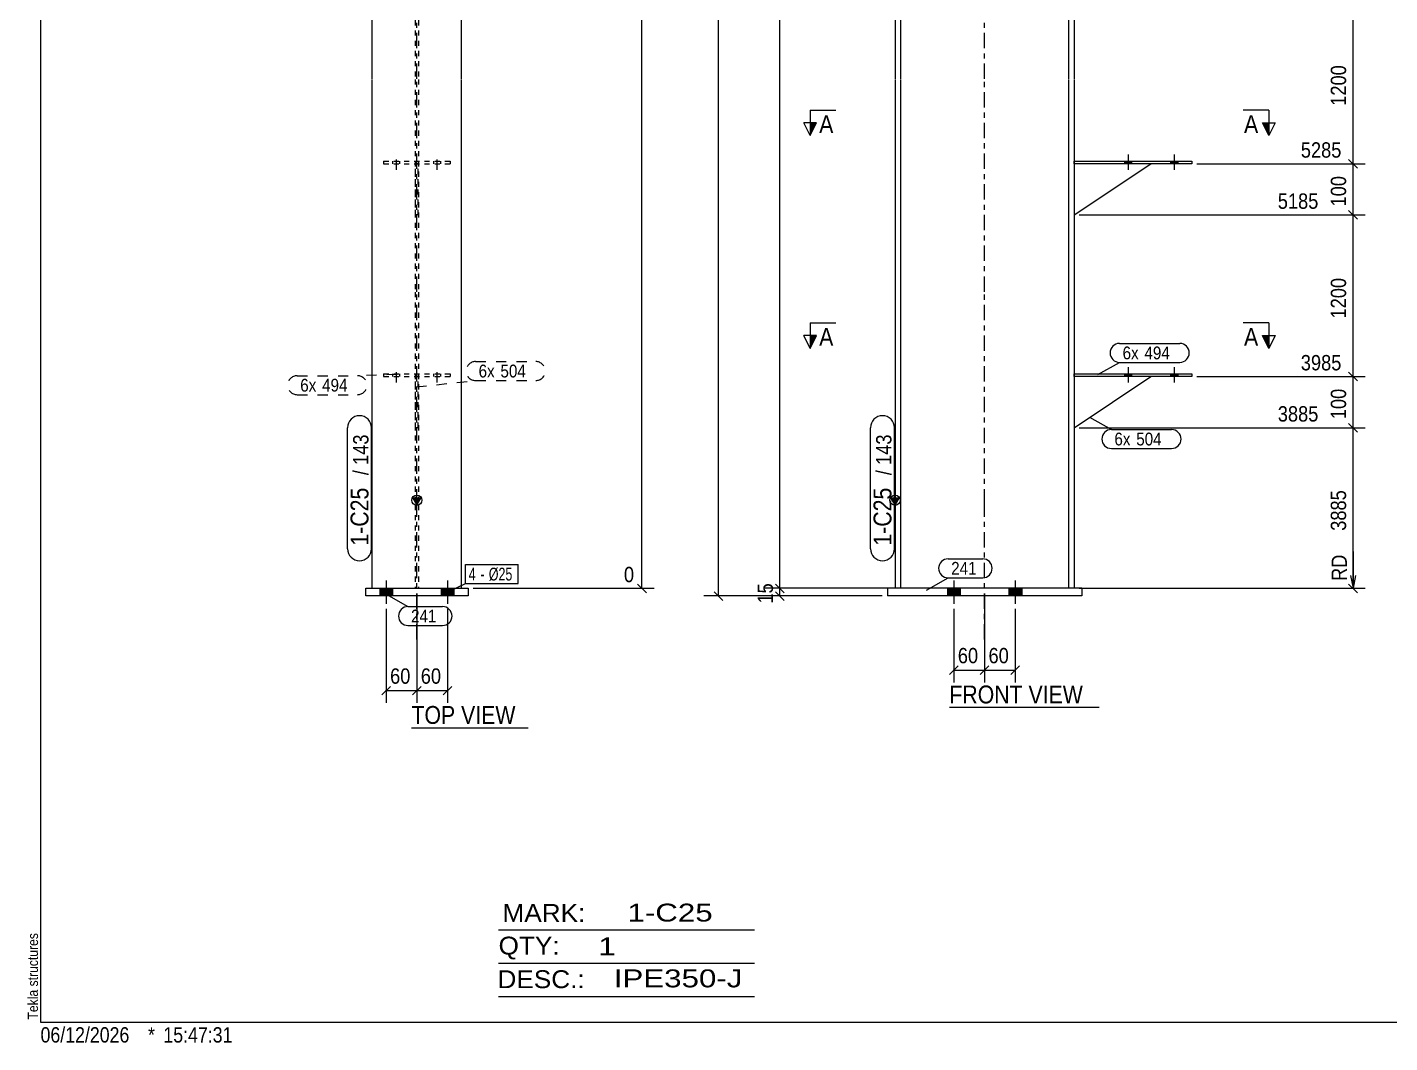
# Model space of a CAD drawing. Header units: millimetres. Extents: x 2 to 579, y 1 to 405.
# Drawn here: x 2.4 to 268.7, y 1 to 199.4 of the extents above; entities that cross this region are included whole.
import ezdxf

# ---------------------------------------------------------------- set-up
doc = ezdxf.new("R2010")
doc.units = ezdxf.units.MM
for name, pattern in [('XKITLINE00', [0]), ('XKITLINE01', [4, 1, -1, 1, -1]), ('XKITLINE02', [4, 2, -2]), ('XKITLINE03', [6, 3, -1, 1, -1])]:
    doc.linetypes.add(name, pattern=pattern)
for name, color, linetype, lineweight in [('Bolt', 3, 'Continuous', 0), ('BoltMark', 7, 'Continuous', 0), ('Dimensions', 7, 'Continuous', 0), ('DrawingSheet', 5, 'Continuous', 0), ('OtherObjectType', 7, 'Continuous', 0), ('Part', 2, 'Continuous', 0), ('PartMark', 7, 'Continuous', 0), ('Section', 6, 'Continuous', 0)]:
    doc.layers.add(name, color=color, linetype=linetype, lineweight=lineweight)
doc.styles.add('ARIAL', font='ARIAL.TTF')
doc.styles.add('ARIAL_NARROW', font='ARIALN.TTF')

# ---------------------------------------------------------------- blocks, each defined once
blk = doc.blocks.new('*A3')
at = {"layer": 'Bolt'}
for points in [[(184.73, 89.78), (184.73, 88.28), (182.23, 88.28), (182.23, 89.78)], [(184.73, 89.78), (184.73, 88.28), (182.23, 88.28), (182.23, 89.78)], [(196.73, 89.78), (196.73, 88.28), (194.23, 88.28), (194.23, 89.78)], [(196.73, 89.78), (196.73, 88.28), (194.23, 88.28), (194.23, 89.78)]]:
    blk.add_hatch(color=3, dxfattribs=at).paths.add_polyline_path(points, flags=17)
at = {"layer": 'Bolt', "color": 3, "linetype": 'XKITLINE00', "lineweight": 0}
for p, q in [((183.48, 91.28), (183.48, 86.78)), ((183.48, 91.28), (183.48, 86.78)), ((195.48, 91.28), (195.48, 86.78)), ((195.48, 91.28), (195.48, 86.78)), ((182.23, 89.78), (182.23, 88.28)), ((182.23, 89.78), (182.23, 88.28)), ((184.73, 89.78), (184.73, 88.28)), ((184.73, 89.78), (184.73, 88.28)), ((194.23, 89.78), (194.23, 88.28)), ((194.23, 89.78), (194.23, 88.28)), ((196.73, 89.78), (196.73, 88.28)), ((196.73, 89.78), (196.73, 88.28))]:
    blk.add_line(p, q, dxfattribs=at)
blk = doc.blocks.new('*A4')
at = {"layer": 'Bolt'}
for points in [[(218.28, 131.68), (218.28, 131.18), (216.88, 131.18), (216.88, 131.68)], [(218.28, 131.68), (218.28, 131.18), (216.88, 131.18), (216.88, 131.68)], [(227.28, 131.68), (227.28, 131.18), (225.88, 131.18), (225.88, 131.68)], [(227.28, 131.68), (227.28, 131.18), (225.88, 131.18), (225.88, 131.68)]]:
    blk.add_hatch(color=3, dxfattribs=at).paths.add_polyline_path(points, flags=17)
at = {"layer": 'Bolt', "color": 3, "linetype": 'XKITLINE00', "lineweight": 0}
for p, q in [((216.88, 131.18), (216.88, 131.68)), ((216.88, 131.18), (216.88, 131.68)), ((217.58, 130.02), (217.58, 133.02)), ((217.58, 130.02), (217.58, 133.02)), ((218.28, 131.18), (218.28, 131.68)), ((218.28, 131.18), (218.28, 131.68)), ((225.88, 131.18), (225.88, 131.68)), ((225.88, 131.18), (225.88, 131.68)), ((226.58, 130.02), (226.58, 133.02)), ((226.58, 130.02), (226.58, 133.02)), ((227.28, 131.18), (227.28, 131.68)), ((227.28, 131.18), (227.28, 131.68))]:
    blk.add_line(p, q, dxfattribs=at)
blk = doc.blocks.new('*A5')
at = {"layer": 'Bolt'}
for points in [[(218.28, 173.26), (218.28, 172.76), (216.88, 172.76), (216.88, 173.26)], [(218.28, 173.26), (218.28, 172.76), (216.88, 172.76), (216.88, 173.26)], [(227.28, 173.26), (227.28, 172.76), (225.88, 172.76), (225.88, 173.26)], [(227.28, 173.26), (227.28, 172.76), (225.88, 172.76), (225.88, 173.26)]]:
    blk.add_hatch(color=3, dxfattribs=at).paths.add_polyline_path(points, flags=17)
at = {"layer": 'Bolt', "color": 3, "linetype": 'XKITLINE00', "lineweight": 0}
for p, q in [((216.88, 172.76), (216.88, 173.26)), ((216.88, 172.76), (216.88, 173.26)), ((217.58, 171.6), (217.58, 174.6)), ((217.58, 171.6), (217.58, 174.6)), ((218.28, 172.76), (218.28, 173.26)), ((218.28, 172.76), (218.28, 173.26)), ((225.88, 172.76), (225.88, 173.26)), ((225.88, 172.76), (225.88, 173.26)), ((226.58, 171.6), (226.58, 174.6)), ((226.58, 171.6), (226.58, 174.6)), ((227.28, 172.76), (227.28, 173.26)), ((227.28, 172.76), (227.28, 173.26))]:
    blk.add_line(p, q, dxfattribs=at)
blk = doc.blocks.new('*A10')
at = {"layer": 'Part'}
blk.add_hatch(color=2, dxfattribs=at).paths.add_polyline_path([(171.18, 107.49), (172.78, 107.49), (171.98, 106.09)], flags=17)
at = {"layer": 'Part', "color": 7, "linetype": 'XKITLINE03', "lineweight": 0}
for p, q in [((189.48, 314.08), (189.48, 374.34)), ((189.48, 272.5), (189.48, 313.98)), ((189.48, 230.92), (189.48, 272.4)), ((189.48, 189.34), (189.48, 230.82)), ((189.48, 147.76), (189.48, 189.24)), ((189.48, 106.18), (189.48, 147.66)), ((189.48, 79.78), (189.48, 106.08))]:
    blk.add_line(p, q, dxfattribs=at)
at = {"layer": 'Part', "color": 7, "linetype": 'XKITLINE01', "lineweight": 0}
for p, q in [((171.98, 365.26), (171.98, 363.29)), ((171.98, 365.26), (173.08, 365.26)), ((173.08, 365.26), (173.08, 363.29)), ((205.88, 365.26), (205.88, 363.29)), ((205.88, 365.26), (206.98, 365.26)), ((206.98, 365.26), (206.98, 363.29)), ((171.98, 363.41), (173.08, 363.41)), ((173.08, 364.37), (205.88, 364.37)), ((173.08, 364.3), (205.88, 364.3)), ((205.88, 363.41), (206.98, 363.41)), ((206.98, 89.78), (171.98, 89.78))]:
    blk.add_line(p, q, dxfattribs=at)
at = {"layer": 'Part', "color": 2, "linetype": 'XKITLINE00', "lineweight": 0}
for p, q in [((171.98, 363.29), (171.98, 314.08)), ((173.08, 363.29), (173.08, 314.08)), ((205.88, 363.29), (205.88, 314.08)), ((206.98, 363.29), (206.98, 314.08)), ((171.98, 313.98), (171.98, 272.5)), ((173.08, 313.98), (173.08, 272.5)), ((205.88, 313.98), (205.88, 272.5)), ((206.98, 313.98), (206.98, 272.5)), ((171.98, 272.4), (171.98, 230.92)), ((173.08, 272.4), (173.08, 230.92)), ((205.88, 272.4), (205.88, 230.92)), ((206.98, 272.4), (206.98, 230.92)), ((171.98, 230.82), (171.98, 189.34)), ((173.08, 230.82), (173.08, 189.34)), ((205.88, 230.82), (205.88, 189.34)), ((206.98, 230.82), (206.98, 189.34)), ((171.98, 189.24), (171.98, 147.76)), ((173.08, 189.24), (173.08, 147.76)), ((205.88, 189.24), (205.88, 147.76)), ((206.98, 189.24), (206.98, 147.76)), ((171.98, 147.66), (171.98, 106.18)), ((173.08, 147.66), (173.08, 106.18)), ((205.88, 147.66), (205.88, 106.18)), ((206.98, 147.66), (206.98, 106.18)), ((171.98, 106.09), (171.18, 107.49)), ((171.18, 107.49), (172.78, 107.49)), ((172.78, 107.49), (171.98, 106.09)), ((171.98, 106.08), (171.98, 89.78)), ((173.08, 106.08), (173.08, 89.78)), ((205.88, 106.08), (205.88, 89.78)), ((206.98, 106.08), (206.98, 89.78))]:
    blk.add_line(p, q, dxfattribs=at)
blk.add_circle((171.98, 106.99), 1, dxfattribs=at)
blk = doc.blocks.new('*A12')
at = {"layer": 'Part', "color": 2, "linetype": 'XKITLINE00', "lineweight": 0}
for p, q in [((208.48, 89.78), (170.48, 89.78)), ((170.48, 89.78), (170.48, 88.28)), ((208.48, 88.28), (170.48, 88.28)), ((208.48, 89.78), (208.48, 88.28))]:
    blk.add_line(p, q, dxfattribs=at)
blk = doc.blocks.new('*A13')
at = {"layer": 'Part', "color": 2, "linetype": 'XKITLINE00', "lineweight": 0}
for p, q in [((206.98, 131.68), (229.98, 131.68)), ((229.98, 131.18), (206.98, 131.18)), ((229.98, 131.68), (229.98, 131.18))]:
    blk.add_line(p, q, dxfattribs=at)
at = {"layer": 'Part', "color": 7, "linetype": 'XKITLINE01', "lineweight": 0}
blk.add_line((206.98, 131.18), (206.98, 131.68), dxfattribs=at)
blk = doc.blocks.new('*A14')
at = {"layer": 'Part', "color": 2, "linetype": 'XKITLINE00', "lineweight": 0}
blk.add_line((206.98, 121.18), (221.98, 131.18), dxfattribs=at)
at = {"layer": 'Part', "color": 7, "linetype": 'XKITLINE01', "lineweight": 0}
for p, q in [((206.98, 131.18), (206.98, 121.18)), ((221.98, 131.18), (206.98, 131.18))]:
    blk.add_line(p, q, dxfattribs=at)
blk = doc.blocks.new('*A15')
at = {"layer": 'Part', "color": 2, "linetype": 'XKITLINE00', "lineweight": 0}
blk.add_line((206.98, 162.76), (221.98, 172.76), dxfattribs=at)
at = {"layer": 'Part', "color": 7, "linetype": 'XKITLINE01', "lineweight": 0}
for p, q in [((206.98, 172.76), (206.98, 162.76)), ((221.98, 172.76), (206.98, 172.76))]:
    blk.add_line(p, q, dxfattribs=at)
blk = doc.blocks.new('*A16')
at = {"layer": 'Part', "color": 2, "linetype": 'XKITLINE00', "lineweight": 0}
for p, q in [((206.98, 173.26), (229.98, 173.26)), ((229.98, 173.26), (229.98, 172.76)), ((229.98, 172.76), (206.98, 172.76))]:
    blk.add_line(p, q, dxfattribs=at)
at = {"layer": 'Part', "color": 7, "linetype": 'XKITLINE01', "lineweight": 0}
blk.add_line((206.98, 172.76), (206.98, 173.26), dxfattribs=at)
blk = doc.blocks.new('*A26')
at = {"layer": 'Bolt'}
for points in [[(73.78, 89.78), (73.78, 88.28), (71.28, 88.28), (71.28, 89.78)], [(73.78, 89.78), (73.78, 88.28), (71.28, 88.28), (71.28, 89.78)], [(85.78, 89.78), (85.78, 88.28), (83.28, 88.28), (83.28, 89.78)], [(85.78, 89.78), (85.78, 88.28), (83.28, 88.28), (83.28, 89.78)]]:
    blk.add_hatch(color=3, dxfattribs=at).paths.add_polyline_path(points, flags=17)
at = {"layer": 'Bolt', "color": 3, "linetype": 'XKITLINE00', "lineweight": 0}
for p, q in [((72.53, 91.28), (72.53, 86.78)), ((72.53, 91.28), (72.53, 86.78)), ((84.53, 91.28), (84.53, 86.78)), ((84.53, 91.28), (84.53, 86.78)), ((71.28, 89.78), (71.28, 88.28)), ((71.28, 89.78), (71.28, 88.28)), ((73.78, 89.78), (73.78, 88.28)), ((73.78, 89.78), (73.78, 88.28)), ((83.28, 89.78), (83.28, 88.28)), ((83.28, 89.78), (83.28, 88.28)), ((85.78, 89.78), (85.78, 88.28)), ((85.78, 89.78), (85.78, 88.28))]:
    blk.add_line(p, q, dxfattribs=at)
blk = doc.blocks.new('*A27')
at = {"layer": 'Bolt', "color": 3, "linetype": 'XKITLINE02', "lineweight": 0}
for p, q in [((73.83, 131.18), (73.83, 131.68)), ((73.83, 131.18), (73.83, 131.68)), ((74.53, 130.02), (74.53, 133.02)), ((74.53, 130.02), (74.53, 133.02)), ((75.23, 131.18), (75.23, 131.68)), ((75.23, 131.18), (75.23, 131.68)), ((81.83, 131.18), (81.83, 131.68)), ((81.83, 131.18), (81.83, 131.68)), ((82.53, 130.02), (82.53, 133.02)), ((82.53, 130.02), (82.53, 133.02)), ((83.23, 131.18), (83.23, 131.68)), ((83.23, 131.18), (83.23, 131.68))]:
    blk.add_line(p, q, dxfattribs=at)
blk = doc.blocks.new('*A28')
at = {"layer": 'Bolt', "color": 3, "linetype": 'XKITLINE02', "lineweight": 0}
for p, q in [((73.83, 172.76), (73.83, 173.26)), ((73.83, 172.76), (73.83, 173.26)), ((74.53, 171.6), (74.53, 174.6)), ((74.53, 171.6), (74.53, 174.6)), ((75.23, 172.76), (75.23, 173.26)), ((75.23, 172.76), (75.23, 173.26)), ((81.83, 172.76), (81.83, 173.26)), ((81.83, 172.76), (81.83, 173.26)), ((82.53, 171.6), (82.53, 174.6)), ((82.53, 171.6), (82.53, 174.6)), ((83.23, 172.76), (83.23, 173.26)), ((83.23, 172.76), (83.23, 173.26))]:
    blk.add_line(p, q, dxfattribs=at)
blk = doc.blocks.new('*A33')
at = {"layer": 'Part'}
blk.add_hatch(color=2, dxfattribs=at).paths.add_polyline_path([(77.73, 107.49), (79.33, 107.49), (78.53, 106.09)], flags=17)
at = {"layer": 'Part', "color": 7, "linetype": 'XKITLINE03', "lineweight": 0}
for p, q in [((78.53, 314.08), (78.53, 374.34)), ((78.53, 272.5), (78.53, 313.98)), ((78.53, 230.92), (78.53, 272.4)), ((78.53, 189.34), (78.53, 230.82)), ((78.53, 147.76), (78.53, 189.24)), ((78.53, 106.18), (78.53, 147.66)), ((78.53, 79.78), (78.53, 106.08))]:
    blk.add_line(p, q, dxfattribs=at)
at = {"layer": 'Part', "color": 2, "linetype": 'XKITLINE00', "lineweight": 0}
for p, q in [((69.78, 314.08), (69.78, 365.26)), ((87.28, 314.08), (87.28, 363.41)), ((69.78, 272.5), (69.78, 313.98)), ((87.28, 272.5), (87.28, 313.98)), ((69.78, 230.92), (69.78, 272.4)), ((87.28, 230.92), (87.28, 272.4)), ((69.78, 189.34), (69.78, 230.82)), ((87.28, 189.34), (87.28, 230.82)), ((69.78, 147.76), (69.78, 189.24)), ((87.28, 147.76), (87.28, 189.24)), ((69.78, 106.18), (69.78, 147.66)), ((87.28, 106.18), (87.28, 147.66)), ((78.53, 106.09), (77.73, 107.49)), ((77.73, 107.49), (79.33, 107.49)), ((79.33, 107.49), (78.53, 106.09)), ((69.78, 89.78), (69.78, 106.08)), ((87.28, 89.78), (87.28, 106.08))]:
    blk.add_line(p, q, dxfattribs=at)
at = {"layer": 'Part', "color": 7, "linetype": 'XKITLINE01', "lineweight": 0}
for p, q in [((87.28, 363.41), (69.78, 365.26)), ((78.18, 364.37), (78.18, 314.08)), ((78.88, 364.3), (78.88, 314.08)), ((78.18, 313.98), (78.18, 272.5)), ((78.88, 313.98), (78.88, 272.5)), ((78.18, 272.4), (78.18, 230.92)), ((78.88, 272.4), (78.88, 230.92)), ((78.18, 230.82), (78.18, 189.34)), ((78.88, 230.82), (78.88, 189.34)), ((78.18, 189.24), (78.18, 147.76)), ((78.88, 189.24), (78.88, 147.76)), ((78.18, 147.66), (78.18, 106.18)), ((78.88, 147.66), (78.88, 106.18)), ((78.18, 106.08), (78.18, 89.78)), ((78.88, 106.08), (78.88, 89.78)), ((69.78, 89.78), (87.28, 89.78))]:
    blk.add_line(p, q, dxfattribs=at)
at = {"layer": 'Part', "color": 2, "linetype": 'XKITLINE00', "lineweight": 0}
blk.add_circle((78.53, 106.99), 1, dxfattribs=at)
blk = doc.blocks.new('*A35')
at = {"layer": 'Part', "color": 2, "linetype": 'XKITLINE00', "lineweight": 0}
for p, q in [((68.53, 88.28), (68.53, 89.78)), ((68.53, 89.78), (88.53, 89.78)), ((88.53, 88.28), (68.53, 88.28)), ((88.53, 89.78), (88.53, 88.28))]:
    blk.add_line(p, q, dxfattribs=at)
blk = doc.blocks.new('*A36')
at = {"layer": 'Part', "color": 7, "linetype": 'XKITLINE01', "lineweight": 0}
for p, q in [((72.03, 131.68), (72.03, 131.18)), ((72.03, 131.68), (85.03, 131.68)), ((72.03, 131.18), (85.03, 131.18)), ((85.03, 131.68), (85.03, 131.18))]:
    blk.add_line(p, q, dxfattribs=at)
blk = doc.blocks.new('*A37')
at = {"layer": 'Part', "color": 7, "linetype": 'XKITLINE01', "lineweight": 0}
for p, q in [((78.78, 131.18), (78.28, 131.18)), ((78.28, 121.18), (78.28, 131.18)), ((78.28, 131.18), (78.78, 131.18)), ((78.78, 121.18), (78.78, 131.18)), ((78.78, 121.18), (78.28, 121.18))]:
    blk.add_line(p, q, dxfattribs=at)
blk = doc.blocks.new('*A38')
at = {"layer": 'Part', "color": 7, "linetype": 'XKITLINE01', "lineweight": 0}
for p, q in [((78.78, 172.76), (78.28, 172.76)), ((78.28, 162.76), (78.28, 172.76)), ((78.28, 172.76), (78.78, 172.76)), ((78.78, 162.76), (78.78, 172.76)), ((78.78, 162.76), (78.28, 162.76))]:
    blk.add_line(p, q, dxfattribs=at)
blk = doc.blocks.new('*A39')
at = {"layer": 'Part', "color": 7, "linetype": 'XKITLINE01', "lineweight": 0}
for p, q in [((72.03, 173.26), (72.03, 172.76)), ((72.03, 173.26), (85.03, 173.26)), ((85.03, 173.26), (85.03, 172.76)), ((72.03, 172.76), (85.03, 172.76))]:
    blk.add_line(p, q, dxfattribs=at)
blk = doc.blocks.new('*A52')
at = {"layer": 'DrawingSheet', "color": 5, "linetype": 'XKITLINE00', "lineweight": 0}
for p, q in [((5, 405), (5, 5)), ((5, 5), (579, 5))]:
    blk.add_line(p, q, dxfattribs=at)
at = {"layer": 'DrawingSheet', "color": 5, "style": 'ARIAL', "width": 0.85}
blk.add_text('Tekla structures', height=2, rotation=90, dxfattribs=at).set_placement((4.5, 5.5))
blk = doc.blocks.new('*A56')
at = {"layer": 'OtherObjectType', "color": 6, "linetype": 'XKITLINE00', "lineweight": 0}
for p, q in [((94.5, 23), (144.5, 23)), ((94.5, 16.5), (144.5, 16.5)), ((94.5, 10), (144.5, 10))]:
    blk.add_line(p, q, dxfattribs=at)
at = {"layer": 'OtherObjectType', "color": 6, "style": 'ARIAL_NARROW'}
for s, width, p in [('MARK:', 1.275, (95.27, 24.58)), ('1-C25', 1.525501, (119.69, 24.65)), ('QTY:', 1.275, (94.5, 18.19)), ('1', 1.525501, (113.99, 18.05)), ('DESC.:', 1.275, (94.29, 11.63)), ('IPE350-J', 1.525501, (117, 11.79))]:
    blk.add_text(s, height=3.5, dxfattribs=dict(at, width=width)).set_placement(p)
blk = doc.blocks.new('*A59')
at = {"layer": 'OtherObjectType', "color": 7, "style": 'ARIAL_NARROW', "width": 1.008832}
for s, p in [('06/12/2026', (4.99, 1)), ('*', (26, 1)), ('15:47:31', (29, 1))]:
    blk.add_text(s, height=3, dxfattribs=at).set_placement(p)
blk = doc.blocks.new('*A60')
at = {"layer": 'Dimensions', "color": 7, "linetype": 'XKITLINE00', "lineweight": 0}
for p, q in [((169.73, 366.58), (134.63, 366.58)), ((136.63, 367.43), (138.33, 365.73)), ((137.48, 88.28), (137.48, 366.58)), ((169.48, 88.28), (134.63, 88.28)), ((136.63, 89.12), (138.33, 87.43))]:
    blk.add_line(p, q, dxfattribs=at)
at = {"layer": 'Dimensions', "color": 3}
for p in [(137.48, 366.58), (137.48, 88.28)]:
    blk.add_point(p, dxfattribs=at)
at = {"layer": 'Dimensions', "color": 3, "style": 'ARIAL', "width": 0.85}
blk.add_text('10775', height=3, rotation=90.0002, dxfattribs=at).set_placement((136.13, 221.86))
blk = doc.blocks.new('*A61')
at = {"layer": 'Dimensions', "color": 7, "linetype": 'XKITLINE00', "lineweight": 0}
for p, q in [((148.63, 90.62), (150.33, 88.93)), ((170.98, 89.78), (146.63, 89.78)), ((169.48, 88.28), (146.63, 88.28)), ((148.63, 89.12), (150.33, 87.43)), ((149.48, 88.28), (149.48, 89.78))]:
    blk.add_line(p, q, dxfattribs=at)
at = {"layer": 'Dimensions', "color": 3}
for p in [(149.48, 89.78), (149.48, 88.28)]:
    blk.add_point(p, dxfattribs=at)
at = {"layer": 'Dimensions', "color": 3, "style": 'ARIAL', "width": 0.85}
blk.add_text('15', height=3, rotation=90.0002, dxfattribs=at).set_placement((148.13, 86.8))
blk = doc.blocks.new('*A62')
at = {"layer": 'Dimensions', "color": 7, "linetype": 'XKITLINE00', "lineweight": 0}
for p, q in [((260.63, 205.18), (262.33, 203.49)), ((207.98, 204.34), (263.88, 204.34)), ((261.48, 172.76), (261.48, 204.34)), ((260.63, 173.6), (262.33, 171.91)), ((230.98, 172.76), (263.88, 172.76))]:
    blk.add_line(p, q, dxfattribs=at)
at = {"layer": 'Dimensions', "color": 3}
for p in [(261.48, 204.34), (261.48, 172.76)]:
    blk.add_point(p, dxfattribs=at)
at = {"layer": 'Dimensions', "color": 3, "style": 'ARIAL', "width": 0.85}
blk.add_text('6485', height=3, dxfattribs=at).set_placement((246.78, 205.54))
blk.add_text('1200', height=3, rotation=90.0002, dxfattribs=at).set_placement((260.13, 184.1))
blk = doc.blocks.new('*A71')
at = {"layer": 'Dimensions', "color": 7, "linetype": 'XKITLINE00', "lineweight": 0}
for p, q in [((189.48, 88.78), (189.48, 71.38)), ((183.48, 85.78), (183.48, 71.38)), ((184.33, 74.62), (182.63, 72.93)), ((190.33, 74.62), (188.63, 72.93)), ((183.48, 73.78), (189.48, 73.78))]:
    blk.add_line(p, q, dxfattribs=at)
at = {"layer": 'Dimensions', "color": 3}
for p in [(183.48, 73.78), (189.48, 73.78)]:
    blk.add_point(p, dxfattribs=at)
at = {"layer": 'Dimensions', "color": 3, "style": 'ARIAL', "width": 0.85}
blk.add_text('60', height=3, dxfattribs=at).set_placement((184.25, 75.13))
blk = doc.blocks.new('*A72')
at = {"layer": 'Dimensions', "color": 7, "linetype": 'XKITLINE00', "lineweight": 0}
for p, q in [((189.48, 88.78), (189.48, 71.38)), ((195.48, 85.78), (195.48, 71.38)), ((190.33, 74.62), (188.63, 72.93)), ((196.33, 74.62), (194.63, 72.93)), ((189.48, 73.78), (195.48, 73.78))]:
    blk.add_line(p, q, dxfattribs=at)
at = {"layer": 'Dimensions', "color": 3}
for p in [(189.48, 73.78), (195.48, 73.78)]:
    blk.add_point(p, dxfattribs=at)
at = {"layer": 'Dimensions', "color": 3, "style": 'ARIAL', "width": 0.85}
blk.add_text('60', height=3, dxfattribs=at).set_placement((190.25, 75.13))
blk = doc.blocks.new('*A76')
at = {"layer": 'PartMark', "color": 7, "linetype": 'XKITLINE00', "lineweight": 0}
for p, q in [((182.35, 95.54), (189.11, 95.54)), ((178.11, 89.45), (182.35, 91.84)), ((182.35, 91.84), (189.11, 91.84))]:
    blk.add_line(p, q, dxfattribs=at)
for centre, start, end in [((182.35, 93.69), 90, 270), ((189.11, 93.69), 270, 90)]:
    blk.add_arc(centre, 1.85, start, end, dxfattribs=at)
at = {"layer": 'PartMark', "color": 3, "style": 'ARIAL', "width": 0.85}
blk.add_text('241', height=2.5, dxfattribs=at).set_placement((182.95, 92.44))
blk = doc.blocks.new('*A78')
at = {"layer": 'PartMark', "color": 7, "linetype": 'XKITLINE00', "lineweight": 0}
for p, q in [((167.18, 97.53), (167.18, 121.17)), ((171.88, 97.53), (171.88, 121.17))]:
    blk.add_line(p, q, dxfattribs=at)
for centre, start, end in [((169.53, 121.17), 0, 180), ((169.53, 97.53), 180, 0)]:
    blk.add_arc(centre, 2.35, start, end, dxfattribs=at)
at = {"layer": 'PartMark', "color": 3, "style": 'ARIAL', "width": 0.85}
for s, p in [('143', (171.28, 113.9)), ('/', (171.28, 111.89))]:
    blk.add_text(s, height=3, rotation=90.0002, dxfattribs=at).set_placement(p)
at = {"layer": 'PartMark', "color": 1, "style": 'ARIAL', "width": 0.85}
blk.add_text('1-C25', height=3.5, rotation=90.0002, dxfattribs=at).set_placement((171.28, 98.13))
blk = doc.blocks.new('*A79')
at = {"layer": 'PartMark', "color": 7, "linetype": 'XKITLINE00', "lineweight": 0}
for p, q in [((215.85, 137.64), (227.63, 137.64)), ((211.61, 131.55), (215.85, 133.94)), ((215.85, 133.94), (227.63, 133.94))]:
    blk.add_line(p, q, dxfattribs=at)
for centre, start, end in [((215.85, 135.79), 90, 270), ((227.63, 135.79), 270, 90)]:
    blk.add_arc(centre, 1.85, start, end, dxfattribs=at)
at = {"layer": 'PartMark', "color": 3, "style": 'ARIAL', "width": 0.85}
for s, p in [('6x', (216.45, 134.54)), ('494', (220.72, 134.54))]:
    blk.add_text(s, height=2.5, dxfattribs=at).set_placement(p)
blk = doc.blocks.new('*A80')
at = {"layer": 'PartMark', "color": 7, "linetype": 'XKITLINE00', "lineweight": 0}
for p, q in [((210.01, 123.21), (214.25, 120.81)), ((214.25, 120.81), (226.03, 120.81)), ((214.25, 117.11), (226.03, 117.11))]:
    blk.add_line(p, q, dxfattribs=at)
for centre, start, end in [((214.25, 118.96), 90, 270), ((226.03, 118.96), 270, 90)]:
    blk.add_arc(centre, 1.85, start, end, dxfattribs=at)
at = {"layer": 'PartMark', "color": 3, "style": 'ARIAL', "width": 0.85}
for s, p in [('6x', (214.85, 117.71)), ('504', (219.12, 117.71))]:
    blk.add_text(s, height=2.5, dxfattribs=at).set_placement(p)
blk = doc.blocks.new('*A83')
at = {"layer": 'Section'}
for points in [[(156.66, 180.76), (155.41, 178.26), (155.41, 180.76)], [(245.04, 180.76), (245.04, 178.26), (243.79, 180.76)]]:
    blk.add_hatch(color=3, dxfattribs=at).paths.add_polyline_path(points, flags=17)
at = {"layer": 'Section', "color": 1, "linetype": 'XKITLINE00', "lineweight": 0}
for p, q in [((155.41, 183.26), (160.41, 183.26)), ((155.41, 183.26), (155.41, 178.26)), ((245.04, 183.26), (240.04, 183.26)), ((245.04, 183.26), (245.04, 178.26))]:
    blk.add_line(p, q, dxfattribs=at)
at = {"layer": 'Section', "color": 3, "linetype": 'XKITLINE00', "lineweight": 0}
for p, q in [((155.41, 178.26), (154.16, 180.76)), ((156.66, 180.76), (154.16, 180.76)), ((155.41, 178.26), (156.66, 180.76)), ((243.79, 180.76), (246.29, 180.76)), ((245.04, 178.26), (243.79, 180.76)), ((246.29, 180.76), (245.04, 178.26))]:
    blk.add_line(p, q, dxfattribs=at)
at = {"layer": 'Section', "color": 7, "style": 'ARIAL', "width": 0.85}
for p in [(157.16, 178.76), (240.18, 178.76)]:
    blk.add_text('A', height=3.5, dxfattribs=at).set_placement(p)
blk = doc.blocks.new('*A84')
at = {"layer": 'Section'}
for points in [[(156.66, 139.18), (155.41, 136.68), (155.41, 139.18)], [(245.04, 139.18), (245.04, 136.68), (243.79, 139.18)]]:
    blk.add_hatch(color=3, dxfattribs=at).paths.add_polyline_path(points, flags=17)
at = {"layer": 'Section', "color": 1, "linetype": 'XKITLINE00', "lineweight": 0}
for p, q in [((155.41, 141.68), (160.41, 141.68)), ((155.41, 141.68), (155.41, 136.68)), ((245.04, 141.68), (240.04, 141.68)), ((245.04, 141.68), (245.04, 136.68))]:
    blk.add_line(p, q, dxfattribs=at)
at = {"layer": 'Section', "color": 3, "linetype": 'XKITLINE00', "lineweight": 0}
for p, q in [((155.41, 136.68), (154.16, 139.18)), ((156.66, 139.18), (154.16, 139.18)), ((155.41, 136.68), (156.66, 139.18)), ((243.79, 139.18), (246.29, 139.18)), ((245.04, 136.68), (243.79, 139.18)), ((246.29, 139.18), (245.04, 136.68))]:
    blk.add_line(p, q, dxfattribs=at)
at = {"layer": 'Section', "color": 7, "style": 'ARIAL', "width": 0.85}
for p in [(157.16, 137.18), (240.18, 137.18)]:
    blk.add_text('A', height=3.5, dxfattribs=at).set_placement(p)
blk = doc.blocks.new('*A87')
at = {"layer": 'OtherObjectType', "color": 7, "linetype": 'XKITLINE00', "lineweight": 0}
blk.add_line((182.6, 66.53), (211.9, 66.53), dxfattribs=at)
at = {"layer": 'OtherObjectType', "color": 7, "style": 'ARIAL', "width": 0.85}
blk.add_text('FRONT VIEW', height=3.5, dxfattribs=at).set_placement((182.6, 67.28))
blk = doc.blocks.new('*A88')
at = {"layer": 'Dimensions', "color": 7, "linetype": 'XKITLINE00', "lineweight": 0}
for p, q in [((170.98, 365.26), (146.63, 365.26)), ((148.63, 366.11), (150.33, 364.41)), ((149.48, 89.78), (149.48, 365.26)), ((148.63, 90.62), (150.33, 88.93)), ((170.98, 89.78), (146.63, 89.78))]:
    blk.add_line(p, q, dxfattribs=at)
at = {"layer": 'Dimensions', "color": 3}
for p in [(149.48, 365.26), (149.48, 89.78)]:
    blk.add_point(p, dxfattribs=at)
at = {"layer": 'Dimensions', "color": 3, "style": 'ARIAL', "width": 0.85}
blk.add_text('10747', height=3, rotation=90.0002, dxfattribs=at).set_placement((148.13, 221.95))
blk = doc.blocks.new('*A90')
at = {"layer": 'Dimensions', "color": 7, "linetype": 'XKITLINE00', "lineweight": 0}
for p, q in [((207.98, 121.18), (263.88, 121.18)), ((260.63, 122.02), (262.33, 120.33)), ((261.48, 89.78), (261.48, 121.18)), ((261.48, 97), (261.48, 89.78)), ((260.63, 90.62), (262.33, 88.93)), ((260.98, 92.28), (261.48, 89.78)), ((261.98, 92.28), (261.48, 89.78)), ((207.98, 89.78), (263.88, 89.78)), ((207.98, 89.78), (263.88, 89.78))]:
    blk.add_line(p, q, dxfattribs=at)
at = {"layer": 'Dimensions', "color": 3}
for p in [(261.48, 121.18), (261.48, 89.78)]:
    blk.add_point(p, dxfattribs=at)
at = {"layer": 'Dimensions', "color": 7}
blk.add_point((261.48, 89.78), dxfattribs=at)
at = {"layer": 'Dimensions', "color": 3, "style": 'ARIAL', "width": 0.85}
blk.add_text('3885', height=3, dxfattribs=at).set_placement((246.78, 122.38))
for s, p in [('3885', (260.13, 101.03)), ('RD', (260.28, 91.22))]:
    blk.add_text(s, height=3, rotation=90.0002, dxfattribs=at).set_placement(p)
blk = doc.blocks.new('*A91')
at = {"layer": 'Dimensions', "color": 7, "linetype": 'XKITLINE00', "lineweight": 0}
for p, q in [((230.98, 131.18), (263.88, 131.18)), ((260.63, 132.02), (262.33, 130.33)), ((261.48, 121.18), (261.48, 131.18)), ((207.98, 121.18), (263.88, 121.18)), ((260.63, 122.02), (262.33, 120.33))]:
    blk.add_line(p, q, dxfattribs=at)
at = {"layer": 'Dimensions', "color": 3}
for p in [(261.48, 131.18), (261.48, 121.18)]:
    blk.add_point(p, dxfattribs=at)
at = {"layer": 'Dimensions', "color": 3, "style": 'ARIAL', "width": 0.85}
blk.add_text('3985', height=3, dxfattribs=at).set_placement((251.28, 132.38))
blk.add_text('100', height=3, rotation=90.0002, dxfattribs=at).set_placement((260.13, 122.84))
blk = doc.blocks.new('*A92')
at = {"layer": 'Dimensions', "color": 7, "linetype": 'XKITLINE00', "lineweight": 0}
for p, q in [((207.98, 162.76), (263.88, 162.76)), ((260.63, 163.6), (262.33, 161.91)), ((261.48, 131.18), (261.48, 162.76)), ((230.98, 131.18), (263.88, 131.18)), ((260.63, 132.02), (262.33, 130.33))]:
    blk.add_line(p, q, dxfattribs=at)
at = {"layer": 'Dimensions', "color": 3}
for p in [(261.48, 162.76), (261.48, 131.18)]:
    blk.add_point(p, dxfattribs=at)
at = {"layer": 'Dimensions', "color": 3, "style": 'ARIAL', "width": 0.85}
blk.add_text('5185', height=3, dxfattribs=at).set_placement((246.78, 163.96))
blk.add_text('1200', height=3, rotation=90.0002, dxfattribs=at).set_placement((260.13, 142.52))
blk = doc.blocks.new('*A93')
at = {"layer": 'Dimensions', "color": 7, "linetype": 'XKITLINE00', "lineweight": 0}
for p, q in [((260.63, 173.6), (262.33, 171.91)), ((230.98, 172.76), (263.88, 172.76)), ((261.48, 162.76), (261.48, 172.76)), ((207.98, 162.76), (263.88, 162.76)), ((260.63, 163.6), (262.33, 161.91))]:
    blk.add_line(p, q, dxfattribs=at)
at = {"layer": 'Dimensions', "color": 3}
for p in [(261.48, 172.76), (261.48, 162.76)]:
    blk.add_point(p, dxfattribs=at)
at = {"layer": 'Dimensions', "color": 3, "style": 'ARIAL', "width": 0.85}
blk.add_text('5285', height=3, dxfattribs=at).set_placement((251.28, 173.96))
blk.add_text('100', height=3, rotation=90.0002, dxfattribs=at).set_placement((260.13, 164.42))
blk = doc.blocks.new('*A94')
at = {"layer": 'Dimensions', "color": 7, "linetype": 'XKITLINE00', "lineweight": 0}
for p, q in [((88.28, 363.41), (124.93, 363.41)), ((121.68, 364.26), (123.38, 362.56)), ((122.53, 89.78), (122.53, 363.41)), ((121.68, 90.62), (123.38, 88.93)), ((89.53, 89.78), (124.93, 89.78))]:
    blk.add_line(p, q, dxfattribs=at)
at = {"layer": 'Dimensions', "color": 3}
for p in [(122.53, 363.41), (122.53, 89.78)]:
    blk.add_point(p, dxfattribs=at)
at = {"layer": 'Dimensions', "color": 3, "style": 'ARIAL', "width": 0.85}
for s, p in [('10728', (105.6, 364.61)), ('0', (119, 90.98))]:
    blk.add_text(s, height=3, dxfattribs=at).set_placement(p)
blk.add_text('10728', height=3, rotation=90.0002, dxfattribs=at).set_placement((121.18, 221.03))
blk = doc.blocks.new('*A97')
at = {"layer": 'Dimensions', "color": 7, "linetype": 'XKITLINE00', "lineweight": 0}
for p, q in [((78.53, 88.78), (78.53, 67.38)), ((72.53, 85.78), (72.53, 67.38)), ((73.38, 70.62), (71.68, 68.93)), ((72.53, 69.78), (78.53, 69.78)), ((79.38, 70.62), (77.68, 68.93))]:
    blk.add_line(p, q, dxfattribs=at)
at = {"layer": 'Dimensions', "color": 3}
for p in [(72.53, 69.78), (78.53, 69.78)]:
    blk.add_point(p, dxfattribs=at)
at = {"layer": 'Dimensions', "color": 3, "style": 'ARIAL', "width": 0.85}
blk.add_text('60', height=3, dxfattribs=at).set_placement((73.3, 71.13))
blk = doc.blocks.new('*A98')
at = {"layer": 'Dimensions', "color": 7, "linetype": 'XKITLINE00', "lineweight": 0}
for p, q in [((78.53, 88.78), (78.53, 67.38)), ((84.53, 85.78), (84.53, 67.38)), ((79.38, 70.62), (77.68, 68.93)), ((78.53, 69.78), (84.53, 69.78)), ((85.38, 70.62), (83.68, 68.93))]:
    blk.add_line(p, q, dxfattribs=at)
at = {"layer": 'Dimensions', "color": 3}
for p in [(78.53, 69.78), (84.53, 69.78)]:
    blk.add_point(p, dxfattribs=at)
at = {"layer": 'Dimensions', "color": 3, "style": 'ARIAL', "width": 0.85}
blk.add_text('60', height=3, dxfattribs=at).set_placement((79.3, 71.13))
blk = doc.blocks.new('*A101')
at = {"layer": 'BoltMark', "color": 7, "linetype": 'XKITLINE00', "lineweight": 0}
for p, q in [((88.06, 94.41), (98.36, 94.41)), ((88.06, 90.71), (88.06, 94.41)), ((98.36, 90.71), (98.36, 94.41)), ((84.53, 89.03), (88.06, 90.71)), ((88.06, 90.71), (98.36, 90.71))]:
    blk.add_line(p, q, dxfattribs=at)
at = {"layer": 'BoltMark', "color": 3, "style": 'ARIAL_NARROW', "width": 0.85}
for s, p in [('4', (88.66, 91.31)), ('Ø25', (92.59, 91.31)), ('-', (90.93, 91.31))]:
    blk.add_text(s, height=2.5, dxfattribs=at).set_placement(p)
blk = doc.blocks.new('*A102')
at = {"layer": 'PartMark', "color": 7, "linetype": 'XKITLINE00', "lineweight": 0}
for p, q in [((72.56, 88.61), (76.8, 86.21)), ((76.8, 86.21), (83.56, 86.21)), ((76.8, 82.51), (83.56, 82.51))]:
    blk.add_line(p, q, dxfattribs=at)
for centre, start, end in [((76.8, 84.36), 90, 270), ((83.56, 84.36), 270, 90)]:
    blk.add_arc(centre, 1.85, start, end, dxfattribs=at)
at = {"layer": 'PartMark', "color": 3, "style": 'ARIAL', "width": 0.85}
blk.add_text('241', height=2.5, dxfattribs=at).set_placement((77.4, 83.11))
blk = doc.blocks.new('*A104')
at = {"layer": 'PartMark', "color": 7, "linetype": 'XKITLINE00', "lineweight": 0}
for p, q in [((64.98, 97.53), (64.98, 121.17)), ((69.68, 97.53), (69.68, 121.17))]:
    blk.add_line(p, q, dxfattribs=at)
for centre, start, end in [((67.33, 121.17), 0, 180), ((67.33, 97.53), 180, 0)]:
    blk.add_arc(centre, 2.35, start, end, dxfattribs=at)
at = {"layer": 'PartMark', "color": 3, "style": 'ARIAL', "width": 0.85}
for s, p in [('143', (69.08, 113.9)), ('/', (69.08, 111.89))]:
    blk.add_text(s, height=3, rotation=90.0002, dxfattribs=at).set_placement(p)
at = {"layer": 'PartMark', "color": 1, "style": 'ARIAL', "width": 0.85}
blk.add_text('1-C25', height=3.5, rotation=90.0002, dxfattribs=at).set_placement((69.08, 98.13))
blk = doc.blocks.new('*A105')
at = {"layer": 'PartMark', "color": 7, "linetype": 'XKITLINE02', "lineweight": 0}
for p, q in [((55.14, 131.33), (66.93, 131.33)), ((74.66, 131.55), (66.93, 131.33)), ((55.14, 127.63), (66.93, 127.63))]:
    blk.add_line(p, q, dxfattribs=at)
for centre, start, end in [((55.14, 129.48), 90, 270), ((66.93, 129.48), 270, 90)]:
    blk.add_arc(centre, 1.85, start, end, dxfattribs=at)
at = {"layer": 'PartMark', "color": 3, "style": 'ARIAL', "width": 0.85}
for s, p in [('6x', (55.74, 128.23)), ('494', (60.02, 128.23))]:
    blk.add_text(s, height=2.5, dxfattribs=at).set_placement(p)
blk = doc.blocks.new('*A106')
at = {"layer": 'PartMark', "color": 7, "linetype": 'XKITLINE02', "lineweight": 0}
for p, q in [((90, 134.1), (101.78, 134.1)), ((78.41, 129.15), (90, 130.4)), ((90, 130.4), (101.78, 130.4))]:
    blk.add_line(p, q, dxfattribs=at)
for centre, start, end in [((90, 132.25), 90, 270), ((101.78, 132.25), 270, 90)]:
    blk.add_arc(centre, 1.85, start, end, dxfattribs=at)
at = {"layer": 'PartMark', "color": 3, "style": 'ARIAL', "width": 0.85}
for s, p in [('6x', (90.6, 131)), ('504', (94.87, 131))]:
    blk.add_text(s, height=2.5, dxfattribs=at).set_placement(p)
blk = doc.blocks.new('*A107')
at = {"layer": 'OtherObjectType', "color": 7, "linetype": 'XKITLINE00', "lineweight": 0}
blk.add_line((77.48, 62.53), (100.3, 62.53), dxfattribs=at)
at = {"layer": 'OtherObjectType', "color": 7, "style": 'ARIAL', "width": 0.85}
blk.add_text('TOP VIEW', height=3.5, dxfattribs=at).set_placement((77.48, 63.28))

msp = doc.modelspace()

# ---------------------------------------------------------------- block references
at = {"lineweight": 0}
for name in ['*A52', '*A94', '*A60', '*A88', '*A62', '*A83', '*A93', '*A39', '*A28', '*A16', '*A5', '*A38', '*A15', '*A92', '*A84', '*A79', '*A106', '*A91', '*A105', '*A36', '*A27', '*A37', '*A13', '*A14', '*A4', '*A90', '*A104', '*A78', '*A80', '*A101', '*A76', '*A26', '*A61', '*A3', '*A35', '*A97', '*A102', '*A98', '*A12', '*A71', '*A72', '*A87', '*A107', '*A56', '*A59']:
    msp.add_blockref(name, (0, 0), dxfattribs=at)
at = {"layer": 'Part', "lineweight": 0}
for name in ['*A33', '*A10']:
    msp.add_blockref(name, (0, 0), dxfattribs=at)

doc.saveas('drawing.dxf')
